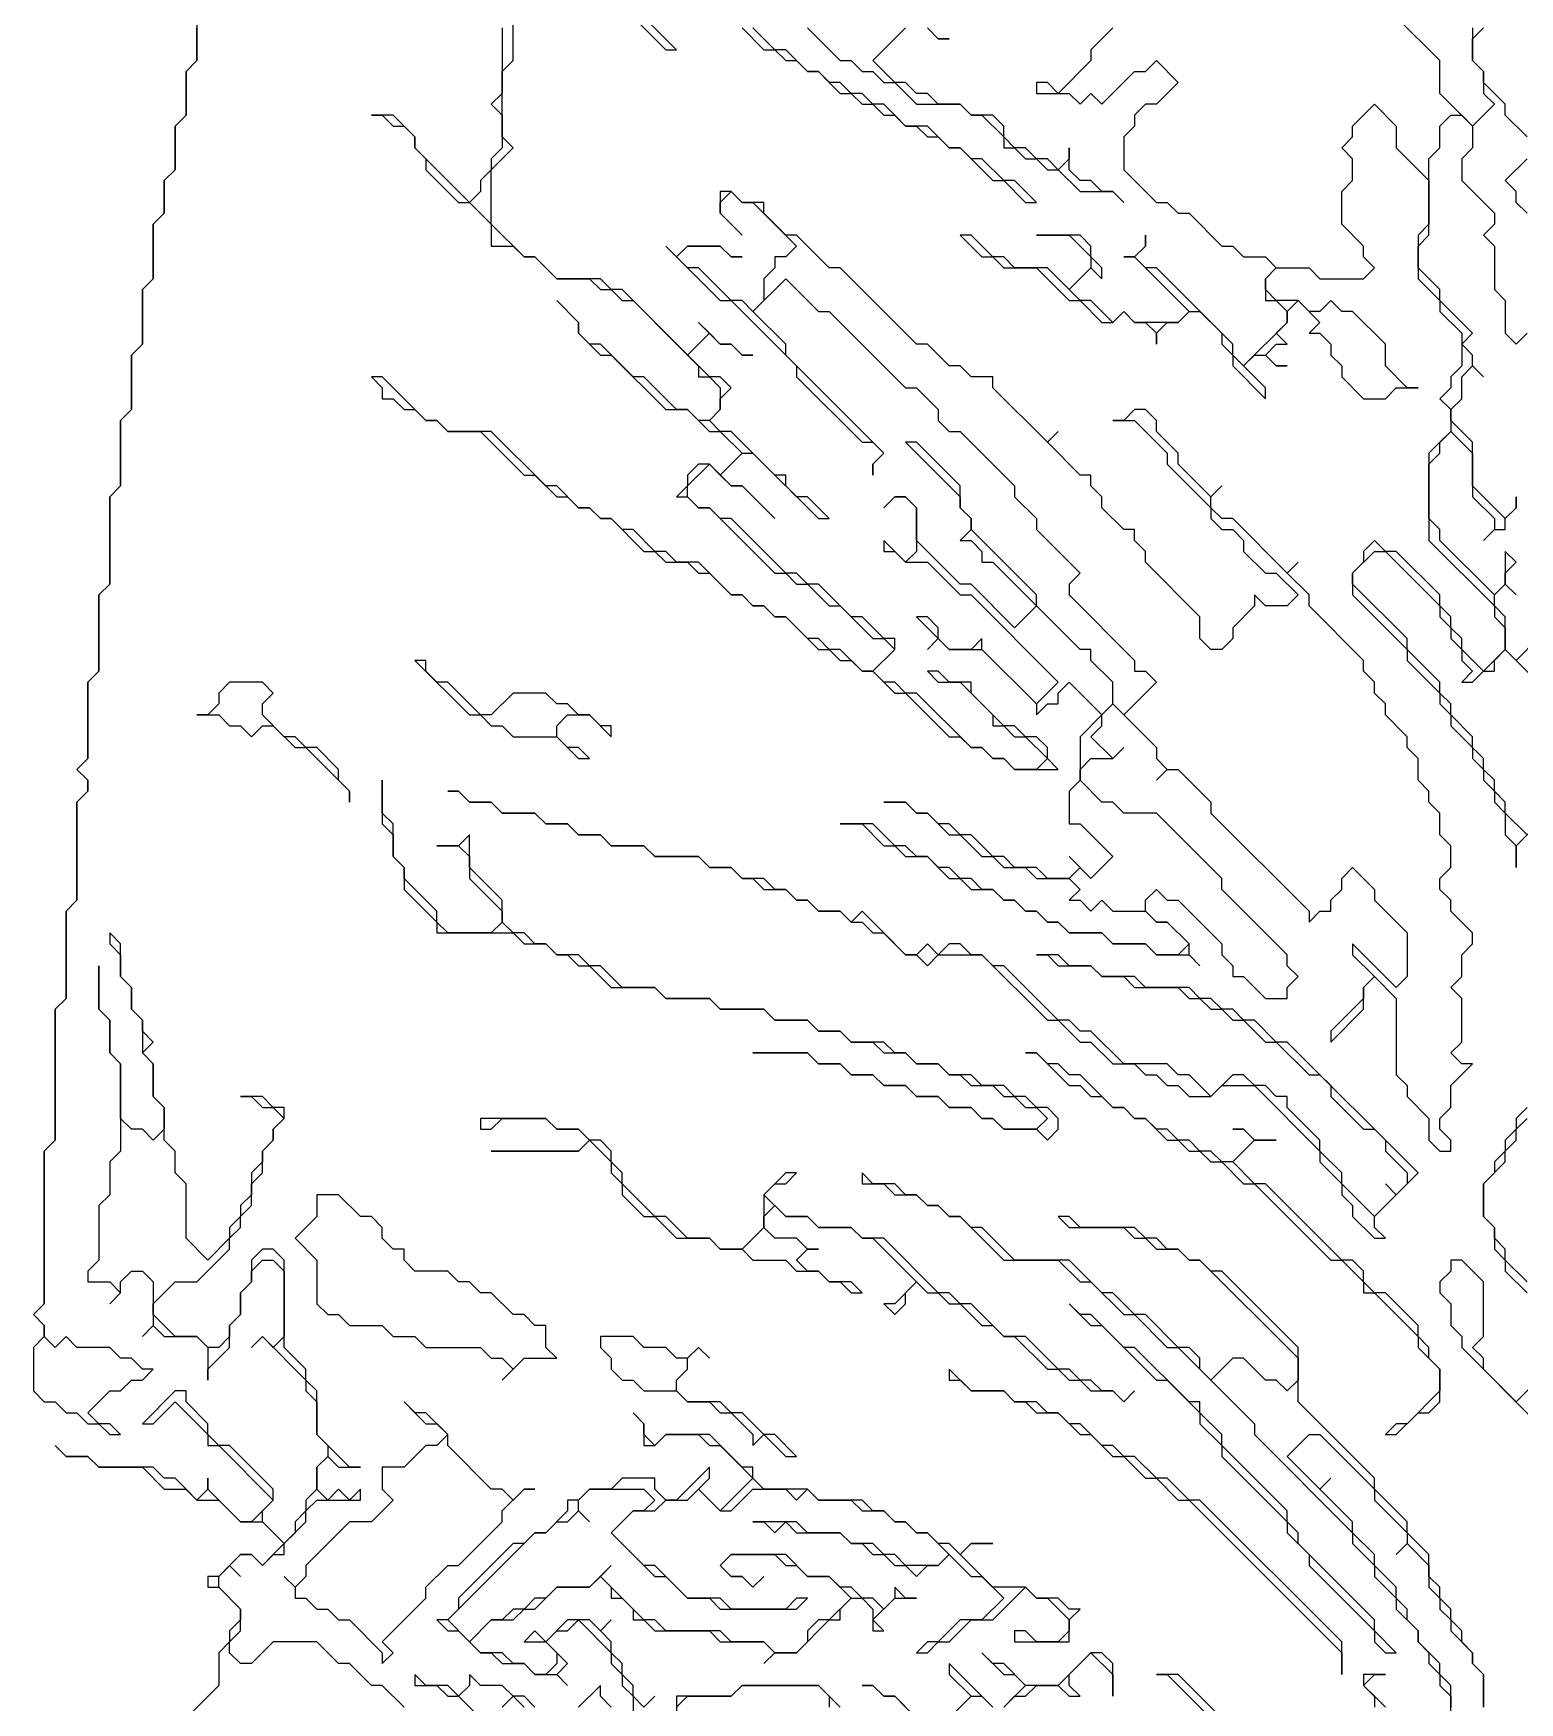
# Model space of a CAD drawing. Header units: metres. Extents: x 0 to 100, y 0 to 141.
# Drawn here: x 65.55 to 68.958, y 69.661 to 73.488 of the extents above; entities that cross this region are included whole.
import ezdxf

# ---------------------------------------------------------------- set-up
doc = ezdxf.new("R2010")
doc.units = ezdxf.units.M

msp = doc.modelspace()

# ---------------------------------------------------------------- linework, layer by layer
for points in [[(66.625, 73.5), (66.625, 73.35), (66.6, 73.325), (66.625, 73.3), (66.625, 73.225), (66.6, 73.2), (66.6, 73.175), (66.575, 73.15), (66.575, 73.125), (66.55, 73.1), (66.425, 73.225), (66.425, 73.25), (66.375, 73.3), (66.325, 73.3), (66.35, 73.3), (66.375, 73.275), (66.4, 73.275), (66.425, 73.25), (66.425, 73.225), (66.45, 73.2), (66.45, 73.175), (66.525, 73.1), (66.55, 73.1), (66.6, 73.05), (66.6, 73), (66.65, 73), (66.675, 72.975), (66.7, 72.975), (66.75, 72.925), (66.825, 72.925), (66.85, 72.9), (66.875, 72.9), (66.9, 72.875), (66.925, 72.875), (67.075, 72.725), (67.075, 72.7), (67.1, 72.7), (67.125, 72.675), (67.125, 72.625), (67.1, 72.6), (67.075, 72.6), (67.05, 72.625), (67.025, 72.625), (66.95, 72.7), (66.925, 72.7), (66.85, 72.775), (66.825, 72.775), (66.8, 72.8), (66.8, 72.825), (66.75, 72.875), (66.8, 72.825), (66.8, 72.8), (66.85, 72.75), (66.875, 72.75), (67, 72.625), (67.05, 72.625), (67.1, 72.575), (67.125, 72.575), (67.175, 72.525), (67.125, 72.475), (67.1, 72.5), (67.075, 72.5), (67.05, 72.475), (67.05, 72.45), (67.025, 72.425), (67.05, 72.425), (67.075, 72.4), (67.1, 72.4), (67.25, 72.25), (67.275, 72.25), (67.3, 72.225), (67.325, 72.225), (67.375, 72.175), (67.4, 72.175), (67.475, 72.1), (67.5, 72.1), (67.525, 72.075), (67.475, 72.025), (67.45, 72.025), (67.4, 72.075), (67.375, 72.075), (67.35, 72.1), (67.325, 72.1), (67.275, 72.15), (67.25, 72.15), (67.225, 72.175), (67.2, 72.175), (67.175, 72.2), (67.15, 72.2), (67.075, 72.275), (67.025, 72.275), (67, 72.3), (66.975, 72.3), (66.925, 72.35), (66.9, 72.35), (66.875, 72.375), (66.85, 72.375), (66.825, 72.4), (66.8, 72.4), (66.75, 72.45), (66.725, 72.45), (66.6, 72.575), (66.5, 72.575), (66.475, 72.6), (66.45, 72.6), (66.35, 72.7), (66.325, 72.7), (66.35, 72.675), (66.35, 72.65), (66.375, 72.65), (66.4, 72.625), (66.425, 72.625), (66.45, 72.6), (66.475, 72.6), (66.5, 72.575), (66.575, 72.575), (66.675, 72.475), (66.7, 72.475), (66.75, 72.425), (66.775, 72.425), (66.8, 72.4), (66.825, 72.4), (66.85, 72.375), (66.875, 72.375), (66.95, 72.3), (66.975, 72.3), (67, 72.275), (67.05, 72.275), (67.075, 72.25), (67.1, 72.25), (67.15, 72.2), (67.175, 72.2), (67.2, 72.175), (67.225, 72.175), (67.25, 72.15), (67.275, 72.15), (67.35, 72.075), (67.375, 72.075), (67.4, 72.05), (67.425, 72.05), (67.45, 72.025), (67.475, 72.025), (67.525, 71.975), (67.55, 71.975), (67.65, 71.875), (67.675, 71.875), (67.7, 71.85), (67.725, 71.85), (67.75, 71.825), (67.775, 71.825), (67.8, 71.8), (67.9, 71.8), (67.875, 71.825), (67.875, 71.85), (67.85, 71.875), (67.825, 71.875), (67.8, 71.9), (67.775, 71.9), (67.7, 71.975), (67.7, 72), (67.65, 72), (67.625, 72.025), (67.6, 72.025), (67.625, 72), (67.675, 72), (67.75, 71.925), (67.75, 71.9), (67.775, 71.9), (67.8, 71.875), (67.825, 71.875), (67.875, 71.825), (67.85, 71.8), (67.8, 71.8), (67.775, 71.825), (67.75, 71.825), (67.725, 71.85), (67.7, 71.85), (67.575, 71.975), (67.55, 71.975), (67.525, 72), (67.5, 72), (67.475, 72.025), (67.525, 72.075), (67.525, 72.1), (67.5, 72.1), (67.45, 72.15), (67.425, 72.15), (67.35, 72.225), (67.325, 72.225), (67.3, 72.25), (67.275, 72.25), (67.15, 72.375), (67.125, 72.375), (67.1, 72.4), (67.075, 72.4), (67.05, 72.425), (67.05, 72.45), (67.1, 72.5), (67.15, 72.45), (67.175, 72.45), (67.25, 72.375), (67.175, 72.45), (67.15, 72.45), (67.125, 72.475), (67.175, 72.525), (67.2, 72.525), (67.35, 72.375), (67.375, 72.375), (67.325, 72.425), (67.3, 72.425), (67.275, 72.45), (67.275, 72.475), (67.25, 72.475), (67.15, 72.575), (67.125, 72.575), (67.1, 72.6), (67.125, 72.625), (67.125, 72.65), (67.15, 72.675), (67.125, 72.7), (67.1, 72.7), (67.05, 72.75), (67.1, 72.8), (67.125, 72.775), (67.15, 72.775), (67.175, 72.75), (67.2, 72.75), (67.175, 72.75), (67.15, 72.775), (67.125, 72.775), (67.075, 72.825), (67.1, 72.8), (67.05, 72.75), (66.9, 72.9), (66.875, 72.9), (66.85, 72.925), (66.75, 72.925), (66.7, 72.975), (66.675, 72.975), (66.6, 73.05), (66.6, 73.175), (66.65, 73.225), (66.625, 73.25), (66.625, 73.4), (66.65, 73.425), (66.65, 73.6)], [(66.85, 73.6), (67, 73.45), (67.025, 73.45), (66.875, 73.6)], [(65.925, 73.525), (65.925, 73.425), (65.9, 73.4), (65.9, 73.3), (65.875, 73.275), (65.875, 73.175), (65.85, 73.15), (65.85, 73.075), (65.825, 73.05), (65.825, 72.925), (65.8, 72.9), (65.8, 72.775), (65.775, 72.75), (65.775, 72.625), (65.75, 72.6), (65.75, 72.45), (65.725, 72.425), (65.725, 72.225), (65.7, 72.2), (65.7, 72.025), (65.675, 72), (65.675, 71.825), (65.65, 71.8), (65.675, 71.775), (65.675, 71.75), (65.65, 71.725), (65.65, 71.5), (65.625, 71.475), (65.625, 71.275), (65.6, 71.25), (65.6, 70.95), (65.575, 70.925), (65.575, 70.575), (65.55, 70.55), (65.575, 70.525), (65.575, 70.5), (65.55, 70.475), (65.55, 70.375), (65.575, 70.35), (65.6, 70.35), (65.625, 70.325), (65.65, 70.325), (65.675, 70.3), (65.7, 70.3), (65.725, 70.275), (65.75, 70.275), (65.725, 70.3), (65.7, 70.3), (65.675, 70.325), (65.725, 70.375), (65.75, 70.375), (65.775, 70.4), (65.8, 70.4), (65.825, 70.425), (65.8, 70.425), (65.775, 70.45), (65.75, 70.45), (65.725, 70.475), (65.65, 70.475), (65.625, 70.5), (65.6, 70.475), (65.575, 70.5), (65.575, 70.525), (65.55, 70.55), (65.575, 70.575), (65.575, 70.925), (65.6, 70.95), (65.6, 71.25), (65.625, 71.275), (65.625, 71.475), (65.65, 71.5), (65.65, 71.725), (65.675, 71.75), (65.675, 71.775), (65.65, 71.8), (65.675, 71.825), (65.675, 72), (65.7, 72.025), (65.7, 72.2), (65.725, 72.225), (65.725, 72.425), (65.75, 72.45), (65.75, 72.6), (65.775, 72.625), (65.775, 72.75), (65.8, 72.775), (65.8, 72.9), (65.825, 72.925), (65.825, 73.05), (65.85, 73.075), (65.85, 73.15), (65.875, 73.175), (65.875, 73.275), (65.9, 73.3), (65.9, 73.4), (65.925, 73.425), (65.925, 73.5)], [(68.85, 73.5), (68.85, 73.425), (68.875, 73.4), (68.875, 73.35), (68.9, 73.325), (68.85, 73.275), (68.775, 73.35), (68.775, 73.425), (68.675, 73.525)], [(67.175, 73.5), (67.225, 73.45), (67.25, 73.45), (67.275, 73.425), (67.3, 73.425), (67.325, 73.4), (67.35, 73.4), (67.4, 73.35), (67.425, 73.35), (67.45, 73.325), (67.475, 73.325), (67.5, 73.3), (67.525, 73.3), (67.55, 73.275), (67.575, 73.275), (67.6, 73.25), (67.625, 73.25), (67.65, 73.225), (67.675, 73.225), (67.75, 73.15), (67.775, 73.15), (67.825, 73.1), (67.85, 73.1), (67.8, 73.15), (67.775, 73.15), (67.725, 73.2), (67.7, 73.2), (67.675, 73.225), (67.65, 73.225), (67.6, 73.275), (67.55, 73.275), (67.5, 73.325), (67.475, 73.325), (67.45, 73.35), (67.425, 73.35), (67.4, 73.375), (67.375, 73.375), (67.35, 73.4), (67.325, 73.4), (67.275, 73.45), (67.25, 73.45), (67.2, 73.5)], [(67.325, 73.5), (67.4, 73.425), (67.425, 73.425), (67.45, 73.4), (67.475, 73.4), (67.5, 73.375), (67.525, 73.375), (67.575, 73.325), (67.675, 73.325), (67.7, 73.3), (67.725, 73.3), (67.775, 73.25), (67.775, 73.225), (67.8, 73.225), (67.825, 73.2), (67.85, 73.2), (67.875, 73.175), (67.9, 73.175), (67.95, 73.125), (68.025, 73.125), (68.05, 73.1), (68.025, 73.125), (68, 73.125), (67.975, 73.15), (67.95, 73.15), (67.925, 73.175), (67.925, 73.225), (67.925, 73.2), (67.9, 73.175), (67.875, 73.2), (67.85, 73.2), (67.825, 73.225), (67.8, 73.225), (67.775, 73.25), (67.775, 73.275), (67.75, 73.3), (67.7, 73.3), (67.675, 73.325), (67.625, 73.325), (67.6, 73.35), (67.575, 73.35), (67.55, 73.375), (67.525, 73.375), (67.475, 73.425), (67.55, 73.5)], [(67.6, 73.5), (67.625, 73.475), (67.65, 73.475), (67.625, 73.475), (67.6, 73.5)], [(68.025, 73.5), (67.975, 73.45), (67.975, 73.425), (67.9, 73.35), (67.875, 73.375), (67.85, 73.375), (67.85, 73.35), (67.925, 73.35), (67.95, 73.325), (67.975, 73.35), (68, 73.325), (68.075, 73.4), (68.1, 73.4), (68.125, 73.425), (68.175, 73.375), (68.125, 73.325), (68.1, 73.325), (68.075, 73.3), (68.075, 73.275), (68.05, 73.25), (68.05, 73.175), (68.125, 73.1), (68.15, 73.1), (68.175, 73.075), (68.2, 73.075), (68.275, 73), (68.3, 73), (68.325, 72.975), (68.375, 72.975), (68.4, 72.95), (68.375, 72.925), (68.375, 72.875), (68.4, 72.875), (68.425, 72.85), (68.425, 72.825), (68.325, 72.725), (68.3, 72.75), (68.3, 72.775), (68.125, 72.95), (68.1, 72.95), (68.075, 72.975), (68.1, 73), (68.1, 73.025), (68.1, 73), (68.075, 72.975), (68.05, 72.975), (68.075, 72.975), (68.2, 72.85), (68.175, 72.825), (68.075, 72.825), (68.05, 72.85), (68.025, 72.825), (67.975, 72.875), (67.95, 72.875), (67.925, 72.9), (67.975, 72.95), (68, 72.925), (68, 72.95), (67.975, 72.975), (67.975, 73), (67.95, 73.025), (67.85, 73.025), (67.925, 73.025), (67.975, 72.975), (67.975, 72.95), (67.925, 72.9), (67.875, 72.95), (67.8, 72.95), (67.775, 72.975), (67.75, 72.975), (67.7, 73.025), (67.675, 73.025), (67.725, 72.975), (67.75, 72.975), (67.775, 72.95), (67.85, 72.95), (67.925, 72.875), (67.95, 72.875), (68, 72.825), (68.025, 72.825), (68.05, 72.85), (68.075, 72.825), (68.1, 72.825), (68.125, 72.8), (68.125, 72.775), (68.125, 72.8), (68.15, 72.825), (68.175, 72.825), (68.2, 72.85), (68.225, 72.85), (68.275, 72.8), (68.275, 72.775), (68.3, 72.75), (68.3, 72.725), (68.375, 72.65), (68.375, 72.675), (68.325, 72.725), (68.35, 72.75), (68.375, 72.75), (68.4, 72.725), (68.425, 72.725), (68.4, 72.725), (68.375, 72.75), (68.4, 72.775), (68.425, 72.775), (68.4, 72.8), (68.425, 72.825), (68.425, 72.85), (68.45, 72.875), (68.5, 72.825), (68.475, 72.8), (68.5, 72.8), (68.525, 72.775), (68.525, 72.75), (68.55, 72.725), (68.55, 72.7), (68.6, 72.65), (68.65, 72.65), (68.675, 72.675), (68.725, 72.675), (68.7, 72.675), (68.65, 72.725), (68.65, 72.775), (68.575, 72.85), (68.55, 72.85), (68.525, 72.875), (68.5, 72.85), (68.475, 72.85), (68.45, 72.875), (68.4, 72.875), (68.375, 72.9), (68.375, 72.925), (68.4, 72.95), (68.475, 72.95), (68.5, 72.925), (68.6, 72.925), (68.625, 72.95), (68.6, 72.975), (68.6, 73), (68.55, 73.05), (68.55, 73.125), (68.575, 73.15), (68.575, 73.2), (68.55, 73.225), (68.575, 73.25), (68.575, 73.275), (68.625, 73.325), (68.675, 73.275), (68.675, 73.225), (68.75, 73.15), (68.75, 73.05), (68.725, 73.025), (68.725, 72.925), (68.775, 72.875), (68.775, 72.85), (68.825, 72.8), (68.825, 72.725), (68.8, 72.7), (68.8, 72.675), (68.775, 72.65), (68.8, 72.625), (68.8, 72.575), (68.75, 72.525), (68.75, 72.325), (68.9, 72.175), (68.9, 72.15), (68.925, 72.125), (68.925, 72.075), (68.875, 72.025), (68.825, 72.075), (68.825, 72.1), (68.8, 72.125), (68.8, 72.15), (68.775, 72.175), (68.775, 72.2), (68.675, 72.3), (68.65, 72.3), (68.625, 72.325), (68.6, 72.3), (68.6, 72.275), (68.575, 72.25), (68.575, 72.2), (68.7, 72.075), (68.7, 72.05), (68.775, 71.975), (68.775, 71.95), (68.8, 71.925), (68.8, 71.9), (68.85, 71.85), (68.85, 71.825), (68.875, 71.8), (68.875, 71.775), (68.9, 71.75), (68.9, 71.725), (68.925, 71.7), (68.925, 71.65), (68.95, 71.625), (68.95, 71.575), (68.95, 71.625), (69.025, 71.7)], [(68.975, 73.25), (68.925, 73.3), (68.925, 73.325), (68.875, 73.375), (68.875, 73.4), (68.85, 73.425), (68.85, 73.475), (68.875, 73.5)], [(69, 72.1), (68.95, 72.05), (68.925, 72.075), (68.925, 72.15), (68.9, 72.175), (68.9, 72.2), (68.925, 72.225), (68.95, 72.2), (68.925, 72.225), (68.925, 72.25), (68.95, 72.275), (68.925, 72.3), (68.925, 72.225), (68.9, 72.2), (68.775, 72.325), (68.775, 72.35), (68.75, 72.375), (68.75, 72.5), (68.775, 72.525), (68.775, 72.55), (68.8, 72.575), (68.85, 72.525), (68.85, 72.425), (68.9, 72.375), (68.9, 72.35), (68.875, 72.325), (68.9, 72.35), (68.925, 72.35), (68.925, 72.375), (68.95, 72.4), (68.95, 72.425), (68.95, 72.4), (68.925, 72.375), (68.85, 72.45), (68.85, 72.55), (68.8, 72.6), (68.8, 72.625), (68.825, 72.65), (68.825, 72.7), (68.85, 72.725), (68.875, 72.7), (68.85, 72.725), (68.85, 72.75), (68.825, 72.775), (68.85, 72.8), (68.775, 72.875), (68.775, 72.9), (68.725, 72.95), (68.725, 73), (68.75, 73.025), (68.75, 73.2), (68.775, 73.225), (68.775, 73.275), (68.8, 73.3), (68.825, 73.3), (68.85, 73.275), (68.85, 73.225), (68.825, 73.2), (68.825, 73.15), (68.9, 73.075), (68.9, 73.05), (68.875, 73.025), (68.9, 73), (68.9, 72.9), (68.925, 72.875), (68.925, 72.8), (68.95, 72.775), (68.975, 72.8)], [(68.975, 73.075), (68.95, 73.1), (68.95, 73.125), (68.925, 73.15), (68.975, 73.2)], [(68.975, 71.65), (68.925, 71.7), (68.925, 71.725), (68.9, 71.75), (68.9, 71.775), (68.875, 71.8), (68.875, 71.825), (68.85, 71.85), (68.85, 71.875), (68.8, 71.925), (68.8, 71.95), (68.775, 71.975), (68.775, 72), (68.7, 72.075), (68.7, 72.1), (68.575, 72.225), (68.575, 72.25), (68.625, 72.3), (68.65, 72.3), (68.775, 72.175), (68.775, 72.15), (68.8, 72.125), (68.8, 72.1), (68.825, 72.075), (68.825, 72.05), (68.85, 72.025), (68.825, 72), (68.85, 72), (68.875, 72.025), (68.9, 72.025), (68.9, 72.05), (68.925, 72.075), (69, 72)], [(69, 72), (68.95, 72.05), (68.975, 72.075)], [(66.4, 69.65), (66.35, 69.7), (66.325, 69.7), (66.275, 69.75), (66.25, 69.75), (66.2, 69.8), (66.1, 69.8), (66.05, 69.75), (66.025, 69.75), (66, 69.775), (66, 69.8), (66.025, 69.825), (66.025, 69.875), (65.975, 69.925), (65.975, 69.95), (66, 69.975), (66.025, 69.95), (66, 69.975), (66.025, 70), (66.05, 70), (66.075, 69.975), (66.1, 70), (66.125, 70), (66.125, 70.025), (66.175, 70.075), (66.175, 70.1), (66.2, 70.125), (66.3, 70.125), (66.3, 70.15), (66.275, 70.125), (66.25, 70.15), (66.225, 70.125), (66.2, 70.15), (66.2, 70.2), (66.225, 70.225), (66.25, 70.2), (66.3, 70.2), (66.275, 70.2), (66.2, 70.275), (66.2, 70.375), (66.175, 70.4), (66.175, 70.425), (66.125, 70.475), (66.125, 70.675), (66.1, 70.7), (66.075, 70.7), (66.05, 70.675), (66.05, 70.625), (66.025, 70.6), (66.025, 70.55), (66, 70.525), (66, 70.5), (65.975, 70.475), (65.95, 70.475), (65.925, 70.5), (65.875, 70.5), (65.825, 70.55), (65.825, 70.575), (65.875, 70.625), (65.925, 70.625), (66, 70.7), (66, 70.725), (66.025, 70.75), (66.025, 70.775), (66.05, 70.8), (66.05, 70.85), (66.075, 70.875), (66.075, 70.925), (66.1, 70.95), (66.1, 70.975), (66.125, 71), (66.125, 71.025), (66.1, 71.025), (66.075, 71.05), (66.025, 71.05), (66.05, 71.05), (66.075, 71.025), (66.1, 71.025), (66.125, 71), (66.1, 70.975), (66.1, 70.95), (66.075, 70.925), (66.075, 70.9), (66.05, 70.875), (66.05, 70.825), (66.025, 70.8), (66.025, 70.775), (66, 70.75), (66, 70.725), (65.95, 70.675), (65.9, 70.725), (65.9, 70.85), (65.875, 70.875), (65.875, 70.925), (65.85, 70.95), (65.85, 71.025), (65.825, 71.05), (65.825, 71.125), (65.8, 71.15), (65.825, 71.175), (65.8, 71.2), (65.8, 71.225), (65.775, 71.25), (65.775, 71.3), (65.75, 71.325), (65.75, 71.4), (65.725, 71.425), (65.725, 71.4), (65.75, 71.375), (65.75, 71.325), (65.775, 71.3), (65.775, 71.25), (65.8, 71.225), (65.8, 71.15), (65.825, 71.125), (65.825, 71.05), (65.85, 71.025), (65.85, 70.975), (65.825, 70.95), (65.8, 70.975), (65.775, 70.975), (65.75, 71), (65.75, 71.125), (65.725, 71.15), (65.725, 71.225), (65.7, 71.25), (65.7, 71.35), (65.7, 71.25), (65.725, 71.225), (65.725, 71.15), (65.75, 71.125), (65.75, 70.925), (65.725, 70.9), (65.725, 70.825), (65.7, 70.8), (65.7, 70.675), (65.675, 70.65), (65.675, 70.625), (65.725, 70.625), (65.75, 70.6), (65.725, 70.575), (65.75, 70.6), (65.75, 70.625), (65.775, 70.65), (65.8, 70.65), (65.825, 70.625), (65.825, 70.525), (65.8, 70.5), (65.825, 70.525), (65.85, 70.5), (65.925, 70.5), (65.95, 70.475), (65.95, 70.4), (65.95, 70.425), (66, 70.475), (66, 70.525), (66.025, 70.55), (66.025, 70.6), (66.05, 70.625), (66.05, 70.65), (66.075, 70.675), (66.1, 70.675), (66.125, 70.65), (66.125, 70.5), (66.1, 70.475), (66.075, 70.5), (66.05, 70.475), (66.075, 70.5), (66.175, 70.4), (66.175, 70.375), (66.2, 70.35), (66.2, 70.275), (66.225, 70.25), (66.225, 70.225), (66.2, 70.2), (66.2, 70.15), (66.175, 70.125), (66.175, 70.1), (66.15, 70.075), (66.15, 70.05), (66.125, 70.025), (66.075, 70.075), (66.075, 70.1), (66.1, 70.125), (66.1, 70.15), (66, 70.25), (65.975, 70.25), (65.95, 70.275), (65.95, 70.3), (65.9, 70.35), (65.9, 70.375), (65.875, 70.375), (65.8, 70.3), (65.825, 70.3), (65.875, 70.35), (65.95, 70.275), (65.95, 70.25), (65.975, 70.25), (66.1, 70.125), (66.05, 70.075), (66.025, 70.075), (65.95, 70.15), (65.95, 70.175), (65.95, 70.15), (65.925, 70.125), (65.875, 70.175), (65.85, 70.175), (65.825, 70.2), (65.7, 70.2), (65.675, 70.225), (65.625, 70.225), (65.6, 70.25), (65.625, 70.225), (65.675, 70.225), (65.7, 70.2), (65.8, 70.2), (65.85, 70.15), (65.9, 70.15), (65.925, 70.125), (65.975, 70.125), (66.025, 70.075), (66.075, 70.075), (66.125, 70.025), (66.075, 69.975), (66.05, 70), (66.025, 70), (65.975, 69.95), (65.95, 69.95), (65.95, 69.925), (65.975, 69.925), (66.025, 69.875), (66.025, 69.85), (66, 69.825), (66, 69.8), (65.975, 69.775), (65.975, 69.7), (65.9, 69.625)], [(68.975, 71.025), (68.95, 71), (68.95, 70.975), (68.925, 70.95), (68.925, 70.925), (68.9, 70.9), (68.9, 70.875), (68.875, 70.85), (68.875, 70.775), (68.9, 70.75), (68.9, 70.7), (68.925, 70.675), (68.925, 70.65), (68.975, 70.6)], [(68.975, 70.625), (68.925, 70.675), (68.925, 70.7), (68.9, 70.725), (68.9, 70.75), (68.875, 70.775), (68.875, 70.85), (68.925, 70.9), (68.925, 70.925), (68.95, 70.95), (68.95, 70.975), (68.975, 71)], [(68.875, 69.65), (68.875, 69.725), (68.85, 69.75), (68.85, 69.775), (68.825, 69.8), (68.825, 69.825), (68.8, 69.85), (68.8, 69.875), (68.775, 69.9), (68.775, 69.925), (68.75, 69.95), (68.75, 70), (68.7, 70.05), (68.7, 70.075), (68.625, 70.15), (68.625, 70.175), (68.45, 70.35), (68.45, 70.475), (68.275, 70.65), (68.25, 70.65), (68.225, 70.675), (68.2, 70.675), (68.175, 70.7), (68.15, 70.7), (68.125, 70.725), (68.1, 70.725), (68.075, 70.75), (67.95, 70.75), (67.925, 70.775), (67.9, 70.775), (67.925, 70.75), (68.05, 70.75), (68.075, 70.725), (68.1, 70.725), (68.125, 70.7), (68.175, 70.7), (68.2, 70.675), (68.225, 70.675), (68.45, 70.45), (68.45, 70.4), (68.425, 70.375), (68.4, 70.4), (68.375, 70.4), (68.325, 70.45), (68.3, 70.45), (68.25, 70.4), (68.225, 70.425), (68.225, 70.45), (68.2, 70.475), (68.175, 70.475), (68.1, 70.55), (68.075, 70.55), (68.025, 70.6), (68, 70.6), (67.925, 70.675), (67.8, 70.675), (67.725, 70.75), (67.7, 70.75), (67.675, 70.775), (67.65, 70.775), (67.625, 70.8), (67.6, 70.8), (67.575, 70.825), (67.55, 70.825), (67.525, 70.85), (67.475, 70.85), (67.45, 70.875), (67.45, 70.85), (67.5, 70.85), (67.525, 70.825), (67.575, 70.825), (67.6, 70.8), (67.625, 70.8), (67.65, 70.775), (67.675, 70.775), (67.775, 70.675), (67.9, 70.675), (67.95, 70.625), (67.975, 70.625), (68.05, 70.55), (68.075, 70.55), (68.15, 70.475), (68.175, 70.475), (68.35, 70.3), (68.35, 70.275), (68.575, 70.05), (68.575, 70.025), (68.625, 69.975), (68.625, 69.95), (68.675, 69.9), (68.675, 69.875), (68.725, 69.825), (68.725, 69.8), (68.75, 69.775), (68.75, 69.75), (68.775, 69.725), (68.775, 69.7), (68.8, 69.675), (68.8, 69.65)], [(69, 70.4), (68.95, 70.35), (68.875, 70.425), (68.875, 70.45), (68.85, 70.475), (68.875, 70.5), (68.875, 70.625), (68.825, 70.675), (68.8, 70.675), (68.8, 70.65), (68.775, 70.625), (68.775, 70.6), (68.8, 70.575), (68.8, 70.525), (68.825, 70.5), (68.825, 70.475), (69, 70.3)], [(66.95, 69.65), (66.975, 69.675), (66.95, 69.65), (66.925, 69.675), (66.925, 69.7), (66.9, 69.725), (66.9, 69.75), (66.875, 69.775), (66.875, 69.8), (66.85, 69.825), (66.875, 69.85), (66.85, 69.825), (66.825, 69.85), (66.775, 69.85), (66.725, 69.8), (66.7, 69.825), (66.675, 69.8), (66.725, 69.8), (66.75, 69.775), (66.75, 69.75), (66.725, 69.725), (66.7, 69.725), (66.675, 69.75), (66.65, 69.75), (66.625, 69.775), (66.575, 69.775), (66.55, 69.8), (66.6, 69.85), (66.65, 69.85), (66.675, 69.875), (66.7, 69.875), (66.75, 69.925), (66.825, 69.925), (66.85, 69.95), (66.875, 69.925), (66.875, 69.9), (66.9, 69.9), (66.925, 69.875), (66.925, 69.85), (66.95, 69.85), (66.975, 69.825), (67.1, 69.825), (67.125, 69.8), (67.225, 69.8), (67.25, 69.775), (67.225, 69.75), (67.25, 69.775), (67.3, 69.775), (67.375, 69.85), (67.4, 69.85), (67.4, 69.875), (67.425, 69.9), (67.45, 69.9), (67.475, 69.875), (67.475, 69.825), (67.5, 69.825), (67.475, 69.85), (67.525, 69.9), (67.575, 69.9), (67.55, 69.9), (67.525, 69.925), (67.525, 69.9), (67.5, 69.875), (67.475, 69.9), (67.45, 69.9), (67.425, 69.925), (67.4, 69.925), (67.375, 69.95), (67.325, 69.95), (67.275, 70), (67.15, 70), (67.125, 69.975), (67.15, 69.95), (67.175, 69.95), (67.2, 69.925), (67.225, 69.95), (67.2, 69.925), (67.175, 69.95), (67.15, 69.95), (67.125, 69.975), (67.15, 70), (67.25, 70), (67.275, 69.975), (67.3, 69.975), (67.325, 69.95), (67.375, 69.95), (67.425, 69.9), (67.375, 69.85), (67.35, 69.85), (67.325, 69.825), (67.325, 69.8), (67.3, 69.775), (67.25, 69.775), (67.225, 69.8), (67.15, 69.8), (67.125, 69.825), (67, 69.825), (66.975, 69.85), (66.95, 69.85), (66.85, 69.95), (66.875, 69.975), (66.825, 69.925), (66.75, 69.925), (66.725, 69.9), (66.7, 69.9), (66.675, 69.875), (66.65, 69.875), (66.625, 69.85), (66.6, 69.85), (66.55, 69.8), (66.5, 69.85), (66.7, 70.05), (66.725, 70.05), (66.75, 70.075), (66.775, 70.075), (66.8, 70.1), (66.825, 70.075), (66.8, 70.1), (66.8, 70.125), (66.825, 70.15), (66.95, 70.15), (66.975, 70.125), (66.95, 70.1), (66.925, 70.1), (66.875, 70.05), (66.975, 69.95), (67, 69.95), (67.05, 69.9), (67.1, 69.9), (67.125, 69.875), (67.3, 69.875), (67.325, 69.9), (67.3, 69.9), (67.275, 69.875), (67.15, 69.875), (67.125, 69.9), (67.05, 69.9), (66.975, 69.975), (66.95, 69.975), (66.875, 70.05), (66.925, 70.1), (66.975, 70.1), (67, 70.125), (67.05, 70.125), (67.075, 70.15), (67.125, 70.1), (67.15, 70.1), (67.2, 70.15), (67.275, 70.15), (67.3, 70.125), (67.325, 70.15), (67.35, 70.125), (67.425, 70.125), (67.45, 70.1), (67.5, 70.1), (67.525, 70.075), (67.55, 70.075), (67.575, 70.05), (67.6, 70.05), (67.65, 70), (67.625, 69.975), (67.55, 69.975), (67.525, 70), (67.5, 70), (67.475, 70.025), (67.425, 70.025), (67.4, 70.05), (67.325, 70.05), (67.3, 70.075), (67.2, 70.075), (67.225, 70.075), (67.25, 70.05), (67.275, 70.075), (67.3, 70.05), (67.4, 70.05), (67.425, 70.025), (67.45, 70.025), (67.475, 70), (67.5, 70), (67.525, 69.975), (67.55, 69.975), (67.575, 69.95), (67.6, 69.975), (67.625, 69.975), (67.65, 70), (67.7, 69.95), (67.725, 69.95), (67.775, 69.9), (67.725, 69.85), (67.675, 69.85), (67.625, 69.8), (67.6, 69.8), (67.575, 69.775), (67.6, 69.775), (67.625, 69.8), (67.65, 69.8), (67.7, 69.85), (67.75, 69.85), (67.825, 69.925), (67.85, 69.9), (67.875, 69.9), (67.925, 69.85), (67.925, 69.825), (67.9, 69.8), (67.85, 69.8), (67.825, 69.825), (67.8, 69.825), (67.8, 69.8), (67.925, 69.8), (67.925, 69.85), (67.95, 69.875), (67.925, 69.875), (67.9, 69.9), (67.85, 69.9), (67.825, 69.925), (67.75, 69.925), (67.675, 70), (67.7, 70.025), (67.75, 70.025), (67.7, 70.025), (67.675, 70), (67.65, 70.025), (67.625, 70.025), (67.6, 70.05), (67.575, 70.05), (67.55, 70.075), (67.525, 70.075), (67.5, 70.1), (67.475, 70.1), (67.45, 70.125), (67.35, 70.125), (67.325, 70.15), (67.225, 70.15), (67.2, 70.175), (67.2, 70.2), (67.175, 70.2), (67.1, 70.275), (67, 70.275), (66.975, 70.25), (66.95, 70.275), (66.95, 70.3), (66.925, 70.325), (66.95, 70.3), (66.95, 70.25), (66.975, 70.25), (67, 70.275), (67.075, 70.275), (67.1, 70.25), (67.125, 70.25), (67.2, 70.175), (67.125, 70.1), (67.075, 70.15), (67.1, 70.175), (67.1, 70.2), (67.025, 70.125), (67, 70.125), (66.975, 70.15), (66.975, 70.175), (66.9, 70.175), (66.875, 70.15), (66.825, 70.15), (66.8, 70.125), (66.775, 70.125), (66.775, 70.1), (66.725, 70.05), (66.7, 70.05), (66.675, 70.025), (66.65, 70.025), (66.525, 69.9), (66.525, 69.875), (66.5, 69.85), (66.475, 69.85), (66.5, 69.825), (66.525, 69.825), (66.575, 69.775), (66.6, 69.775), (66.625, 69.75), (66.675, 69.75), (66.7, 69.725), (66.75, 69.725), (66.775, 69.7), (66.75, 69.725), (66.775, 69.75), (66.725, 69.8), (66.75, 69.825), (66.775, 69.825), (66.8, 69.85), (66.875, 69.775), (66.875, 69.75), (66.9, 69.725), (66.9, 69.7), (66.925, 69.675), (66.925, 69.575)], [(68.8, 69.625), (68.8, 69.7), (68.775, 69.725), (68.775, 69.75), (68.725, 69.8), (68.725, 69.825), (68.7, 69.85), (68.7, 69.875), (68.675, 69.9), (68.675, 69.925), (68.625, 69.975), (68.625, 70), (68.575, 70.05), (68.575, 70.075), (68.5, 70.15), (68.525, 70.175), (68.5, 70.15), (68.425, 70.225), (68.475, 70.275), (68.5, 70.275), (68.625, 70.15), (68.625, 70.125), (68.7, 70.05), (68.7, 70.025), (68.675, 70), (68.7, 70.025), (68.75, 69.975), (68.75, 69.925), (68.775, 69.9), (68.775, 69.875), (68.8, 69.85), (68.8, 69.825), (68.85, 69.775), (68.85, 69.75), (68.875, 69.725), (68.875, 69.65)], [(67.775, 69.65), (67.8, 69.675), (67.825, 69.675), (67.85, 69.7), (67.9, 69.7), (67.925, 69.675), (67.95, 69.675), (67.925, 69.7), (67.925, 69.725), (67.975, 69.775), (68.025, 69.725), (68.025, 69.675), (68.025, 69.75), (68, 69.775), (67.975, 69.775), (67.9, 69.7), (67.825, 69.7), (67.775, 69.75), (67.75, 69.75), (67.725, 69.775), (67.775, 69.725), (67.8, 69.725), (67.825, 69.7), (67.775, 69.65)], [(67.75, 69.65), (67.65, 69.75), (67.65, 69.725), (67.7, 69.675), (67.65, 69.625)], [(66.7, 69.65), (66.675, 69.675), (66.65, 69.675), (66.625, 69.7), (66.575, 69.7), (66.55, 69.725), (66.55, 69.7), (66.525, 69.675), (66.5, 69.7), (66.45, 69.7), (66.425, 69.725), (66.425, 69.7), (66.475, 69.7), (66.5, 69.675), (66.525, 69.675), (66.575, 69.625)], [(66.875, 69.65), (66.85, 69.675), (66.85, 69.7), (66.8, 69.65)], [(67.025, 69.65), (67.05, 69.675), (67.15, 69.675), (67.175, 69.7), (67.35, 69.7), (67.375, 69.675), (67.375, 69.65)], [(67.4, 69.65), (67.35, 69.7), (67.175, 69.7), (67.15, 69.675), (67.025, 69.675), (67.025, 69.6)], [(67.575, 69.625), (67.525, 69.675), (67.5, 69.675), (67.475, 69.7), (67.45, 69.7), (67.475, 69.7), (67.5, 69.675), (67.525, 69.675), (67.55, 69.65)], [(68.325, 69.575), (68.175, 69.725), (68.125, 69.725), (68.15, 69.725), (68.325, 69.55)], [(68.65, 69.65), (68.6, 69.7), (68.625, 69.725), (68.65, 69.725), (68.6, 69.725), (68.6, 69.7), (68.625, 69.675), (68.625, 69.65)], [(66.625, 69.65), (66.65, 69.675), (66.675, 69.65)], [(67.65, 69.625), (67.7, 69.675), (67.725, 69.675), (67.75, 69.65)]]:
    msp.add_lwpolyline(points)
for points in [[(67.125, 73.125), (67.125, 73.075), (67.175, 73.025), (67.125, 73.075), (67.125, 73.1), (67.15, 73.125), (67.175, 73.1), (67.2, 73.1), (67.3, 73), (67.275, 72.975), (67.25, 72.975), (67.25, 72.95), (67.225, 72.925), (67.225, 72.875), (67.2, 72.85), (67.175, 72.875), (67.15, 72.875), (67.075, 72.95), (67.05, 72.95), (67.025, 72.975), (67.05, 73), (67.125, 73), (67.15, 72.975), (67.175, 72.975), (67.15, 72.975), (67.125, 73), (67.05, 73), (67.025, 72.975), (67, 73), (67.125, 72.875), (67.15, 72.875), (67.3, 72.725), (67.3, 72.7), (67.45, 72.55), (67.475, 72.55), (67.5, 72.525), (67.475, 72.5), (67.475, 72.475), (67.475, 72.5), (67.5, 72.525), (67.275, 72.75), (67.275, 72.775), (67.2, 72.85), (67.275, 72.925), (67.35, 72.85), (67.375, 72.85), (67.55, 72.675), (67.575, 72.675), (67.625, 72.625), (67.625, 72.6), (67.65, 72.575), (67.675, 72.575), (67.8, 72.45), (67.8, 72.425), (67.85, 72.375), (67.85, 72.35), (67.95, 72.25), (67.925, 72.225), (67.925, 72.2), (68.075, 72.05), (68.075, 72.025), (68.1, 72.025), (68.125, 72), (68.05, 71.925), (68.025, 71.95), (68.025, 72), (67.975, 72.05), (67.975, 72.075), (67.95, 72.075), (67.85, 72.175), (67.85, 72.2), (67.7, 72.35), (67.7, 72.375), (67.675, 72.4), (67.675, 72.45), (67.575, 72.55), (67.55, 72.55), (67.675, 72.425), (67.675, 72.4), (67.7, 72.375), (67.7, 72.35), (67.675, 72.325), (67.7, 72.325), (67.725, 72.3), (67.725, 72.275), (67.75, 72.275), (67.85, 72.175), (67.8, 72.125), (67.7, 72.225), (67.675, 72.225), (67.575, 72.325), (67.575, 72.4), (67.55, 72.425), (67.525, 72.425), (67.5, 72.4), (67.525, 72.425), (67.55, 72.425), (67.575, 72.4), (67.575, 72.3), (67.55, 72.275), (67.5, 72.325), (67.5, 72.3), (67.525, 72.3), (67.55, 72.275), (67.6, 72.275), (67.675, 72.2), (67.7, 72.2), (67.9, 72), (67.85, 71.95), (67.725, 72.075), (67.725, 72.1), (67.7, 72.075), (67.65, 72.075), (67.625, 72.1), (67.625, 72.125), (67.6, 72.15), (67.575, 72.15), (67.625, 72.1), (67.6, 72.075), (67.625, 72.1), (67.65, 72.075), (67.725, 72.075), (67.85, 71.95), (67.85, 71.925), (67.875, 71.95), (67.9, 71.95), (67.9, 71.975), (67.925, 72), (68, 71.925), (67.95, 71.875), (67.95, 71.775), (67.925, 71.75), (67.925, 71.675), (67.95, 71.675), (68.025, 71.6), (67.975, 71.55), (67.925, 71.6), (67.95, 71.575), (67.925, 71.55), (67.875, 71.55), (67.85, 71.575), (67.8, 71.575), (67.775, 71.6), (67.75, 71.6), (67.7, 71.65), (67.675, 71.65), (67.65, 71.675), (67.625, 71.675), (67.6, 71.7), (67.575, 71.7), (67.55, 71.725), (67.5, 71.725), (67.55, 71.725), (67.575, 71.7), (67.6, 71.7), (67.65, 71.65), (67.675, 71.65), (67.725, 71.6), (67.75, 71.6), (67.775, 71.575), (67.825, 71.575), (67.85, 71.55), (67.925, 71.55), (67.95, 71.525), (67.925, 71.5), (67.95, 71.5), (67.975, 71.475), (68, 71.5), (68.025, 71.475), (68.1, 71.475), (68.125, 71.45), (68.15, 71.45), (68.2, 71.4), (68.175, 71.375), (68.125, 71.375), (68.1, 71.4), (68.025, 71.4), (68, 71.425), (67.925, 71.425), (67.9, 71.45), (67.875, 71.45), (67.85, 71.475), (67.825, 71.475), (67.8, 71.5), (67.775, 71.5), (67.75, 71.525), (67.725, 71.525), (67.7, 71.55), (67.675, 71.55), (67.65, 71.575), (67.625, 71.575), (67.6, 71.6), (67.575, 71.6), (67.55, 71.625), (67.525, 71.625), (67.475, 71.675), (67.4, 71.675), (67.45, 71.675), (67.5, 71.625), (67.525, 71.625), (67.55, 71.6), (67.6, 71.6), (67.65, 71.55), (67.675, 71.55), (67.7, 71.525), (67.75, 71.525), (67.775, 71.5), (67.8, 71.5), (67.825, 71.475), (67.85, 71.475), (67.875, 71.45), (67.9, 71.45), (67.925, 71.425), (68, 71.425), (68.025, 71.4), (68.1, 71.4), (68.125, 71.375), (68.2, 71.375), (68.225, 71.35), (68.2, 71.375), (68.2, 71.4), (68.15, 71.45), (68.125, 71.45), (68.1, 71.475), (68.1, 71.5), (68.125, 71.525), (68.15, 71.5), (68.175, 71.5), (68.275, 71.4), (68.275, 71.375), (68.3, 71.35), (68.3, 71.325), (68.325, 71.325), (68.375, 71.275), (68.425, 71.275), (68.425, 71.3), (68.45, 71.325), (68.425, 71.35), (68.425, 71.375), (68.275, 71.525), (68.275, 71.55), (68.125, 71.7), (68.05, 71.7), (68.025, 71.725), (68, 71.725), (67.95, 71.775), (67.95, 71.8), (67.975, 71.825), (68.025, 71.825), (68.05, 71.85), (68.025, 71.825), (67.975, 71.875), (68, 71.9), (68, 71.925), (68.025, 71.95), (68.125, 71.85), (68.125, 71.825), (68.15, 71.8), (68.125, 71.775), (68.15, 71.8), (68.175, 71.8), (68.25, 71.725), (68.25, 71.7), (68.475, 71.475), (68.475, 71.45), (68.5, 71.475), (68.525, 71.475), (68.525, 71.5), (68.55, 71.525), (68.55, 71.55), (68.575, 71.575), (68.625, 71.525), (68.625, 71.5), (68.7, 71.425), (68.7, 71.325), (68.675, 71.3), (68.575, 71.4), (68.575, 71.375), (68.625, 71.325), (68.6, 71.3), (68.6, 71.275), (68.525, 71.2), (68.525, 71.175), (68.6, 71.25), (68.6, 71.3), (68.625, 71.325), (68.675, 71.275), (68.675, 71.1), (68.7, 71.075), (68.7, 71.05), (68.75, 71), (68.75, 70.95), (68.775, 70.925), (68.8, 70.925), (68.8, 70.95), (68.775, 70.975), (68.775, 71), (68.8, 71.025), (68.8, 71.075), (68.85, 71.125), (68.825, 71.125), (68.8, 71.15), (68.825, 71.175), (68.825, 71.275), (68.8, 71.3), (68.825, 71.325), (68.825, 71.375), (68.85, 71.4), (68.85, 71.425), (68.8, 71.475), (68.8, 71.5), (68.775, 71.525), (68.775, 71.55), (68.8, 71.575), (68.8, 71.625), (68.775, 71.65), (68.775, 71.7), (68.75, 71.725), (68.75, 71.75), (68.725, 71.775), (68.725, 71.825), (68.7, 71.85), (68.7, 71.875), (68.65, 71.925), (68.65, 71.95), (68.625, 71.975), (68.625, 72), (68.6, 72.025), (68.6, 72.05), (68.475, 72.175), (68.475, 72.2), (68.425, 72.25), (68.45, 72.275), (68.425, 72.25), (68.3, 72.375), (68.275, 72.375), (68.25, 72.4), (68.25, 72.425), (68.275, 72.45), (68.25, 72.425), (68.175, 72.5), (68.175, 72.525), (68.125, 72.575), (68.125, 72.6), (68.1, 72.625), (68.075, 72.625), (68.05, 72.6), (68.025, 72.6), (68.075, 72.6), (68.15, 72.525), (68.15, 72.5), (68.25, 72.4), (68.25, 72.375), (68.275, 72.35), (68.3, 72.35), (68.325, 72.325), (68.325, 72.3), (68.375, 72.25), (68.4, 72.25), (68.45, 72.2), (68.425, 72.175), (68.375, 72.175), (68.35, 72.2), (68.35, 72.175), (68.3, 72.125), (68.3, 72.1), (68.275, 72.075), (68.25, 72.075), (68.225, 72.1), (68.225, 72.15), (68.1, 72.275), (68.1, 72.3), (68.075, 72.325), (68.075, 72.35), (68.05, 72.35), (68, 72.4), (68, 72.425), (67.975, 72.45), (67.975, 72.475), (67.95, 72.475), (67.875, 72.55), (67.9, 72.575), (67.875, 72.55), (67.75, 72.675), (67.75, 72.7), (67.7, 72.7), (67.675, 72.725), (67.65, 72.725), (67.6, 72.775), (67.575, 72.775), (67.4, 72.95), (67.375, 72.95), (67.3, 73.025), (67.275, 73.025), (67.225, 73.075), (67.225, 73.1), (67.175, 73.1), (67.15, 73.125)], [(66.425, 72.05), (66.55, 71.925), (66.575, 71.925), (66.6, 71.9), (66.625, 71.9), (66.65, 71.875), (66.75, 71.875), (66.8, 71.825), (66.825, 71.825), (66.8, 71.85), (66.775, 71.85), (66.75, 71.875), (66.75, 71.9), (66.775, 71.925), (66.825, 71.925), (66.875, 71.875), (66.875, 71.9), (66.85, 71.9), (66.825, 71.925), (66.8, 71.925), (66.775, 71.95), (66.75, 71.95), (66.725, 71.975), (66.65, 71.975), (66.6, 71.925), (66.575, 71.925), (66.5, 72), (66.475, 72), (66.45, 72.025), (66.45, 72.05)], [(66, 72), (65.975, 71.975), (65.975, 71.95), (65.95, 71.925), (65.925, 71.925), (65.975, 71.925), (66, 71.9), (66.025, 71.9), (66.05, 71.875), (66.075, 71.9), (66.1, 71.9), (66.15, 71.85), (66.175, 71.85), (66.275, 71.75), (66.275, 71.725), (66.275, 71.75), (66.25, 71.775), (66.25, 71.8), (66.2, 71.85), (66.175, 71.85), (66.15, 71.875), (66.125, 71.875), (66.075, 71.925), (66.075, 71.95), (66.1, 71.975), (66.075, 72)], [(66.35, 71.775), (66.35, 71.675), (66.375, 71.65), (66.375, 71.6), (66.4, 71.575), (66.4, 71.525), (66.475, 71.45), (66.475, 71.425), (66.65, 71.425), (66.675, 71.4), (66.725, 71.4), (66.75, 71.375), (66.775, 71.375), (66.8, 71.35), (66.825, 71.35), (66.875, 71.3), (66.975, 71.3), (67, 71.275), (67.1, 71.275), (67.125, 71.25), (67.225, 71.25), (67.25, 71.225), (67.325, 71.225), (67.35, 71.2), (67.4, 71.2), (67.425, 71.175), (67.475, 71.175), (67.5, 71.15), (67.55, 71.15), (67.575, 71.125), (67.625, 71.125), (67.65, 71.1), (67.675, 71.1), (67.7, 71.075), (67.75, 71.075), (67.775, 71.05), (67.8, 71.05), (67.825, 71.025), (67.85, 71.025), (67.875, 71), (67.85, 70.975), (67.775, 70.975), (67.75, 71), (67.725, 71), (67.7, 71.025), (67.65, 71.025), (67.625, 71.05), (67.575, 71.05), (67.55, 71.075), (67.5, 71.075), (67.475, 71.1), (67.425, 71.1), (67.4, 71.125), (67.35, 71.125), (67.325, 71.15), (67.2, 71.15), (67.325, 71.15), (67.35, 71.125), (67.4, 71.125), (67.425, 71.1), (67.475, 71.1), (67.5, 71.075), (67.55, 71.075), (67.575, 71.05), (67.625, 71.05), (67.65, 71.025), (67.7, 71.025), (67.725, 71), (67.75, 71), (67.775, 70.975), (67.85, 70.975), (67.875, 70.95), (67.9, 70.975), (67.9, 71), (67.875, 71.025), (67.85, 71.025), (67.825, 71.05), (67.8, 71.05), (67.775, 71.075), (67.725, 71.075), (67.7, 71.1), (67.65, 71.1), (67.625, 71.125), (67.575, 71.125), (67.55, 71.15), (67.525, 71.15), (67.5, 71.175), (67.425, 71.175), (67.4, 71.2), (67.35, 71.2), (67.325, 71.225), (67.25, 71.225), (67.225, 71.25), (67.125, 71.25), (67.1, 71.275), (67, 71.275), (66.975, 71.3), (66.9, 71.3), (66.85, 71.35), (66.825, 71.35), (66.8, 71.375), (66.75, 71.375), (66.725, 71.4), (66.7, 71.4), (66.675, 71.425), (66.65, 71.425), (66.625, 71.45), (66.625, 71.5), (66.55, 71.575), (66.55, 71.65), (66.525, 71.625), (66.475, 71.625), (66.525, 71.625), (66.55, 71.6), (66.55, 71.55), (66.625, 71.475), (66.625, 71.45), (66.6, 71.425), (66.5, 71.425), (66.475, 71.45), (66.475, 71.475), (66.4, 71.55), (66.4, 71.575), (66.375, 71.6), (66.375, 71.675), (66.35, 71.7)], [(66.5, 71.75), (66.525, 71.75), (66.55, 71.725), (66.6, 71.725), (66.625, 71.7), (66.7, 71.7), (66.725, 71.675), (66.775, 71.675), (66.8, 71.65), (66.85, 71.65), (66.875, 71.625), (66.95, 71.625), (66.975, 71.6), (67.075, 71.6), (67.1, 71.575), (67.15, 71.575), (67.175, 71.55), (67.2, 71.55), (67.225, 71.525), (67.275, 71.525), (67.3, 71.5), (67.325, 71.5), (67.35, 71.475), (67.4, 71.475), (67.425, 71.45), (67.45, 71.45), (67.475, 71.425), (67.5, 71.425), (67.55, 71.375), (67.575, 71.375), (67.6, 71.35), (67.625, 71.375), (67.725, 71.375), (67.875, 71.225), (67.9, 71.225), (67.95, 71.175), (67.975, 71.175), (68.025, 71.125), (68.075, 71.125), (68.1, 71.1), (68.125, 71.1), (68.15, 71.075), (68.175, 71.075), (68.2, 71.05), (68.25, 71.05), (68.275, 71.075), (68.35, 71.075), (68.5, 70.925), (68.5, 70.9), (68.55, 70.85), (68.55, 70.825), (68.575, 70.8), (68.575, 70.775), (68.625, 70.725), (68.65, 70.725), (68.625, 70.75), (68.625, 70.775), (68.725, 70.875), (68.425, 71.175), (68.4, 71.175), (68.35, 71.225), (68.325, 71.225), (68.3, 71.25), (68.275, 71.25), (68.25, 71.275), (68.225, 71.275), (68.2, 71.3), (68.1, 71.3), (68.075, 71.325), (68, 71.325), (67.975, 71.35), (67.925, 71.35), (67.9, 71.375), (67.85, 71.375), (67.875, 71.375), (67.9, 71.35), (67.975, 71.35), (68, 71.325), (68.05, 71.325), (68.075, 71.3), (68.175, 71.3), (68.2, 71.275), (68.225, 71.275), (68.25, 71.25), (68.275, 71.25), (68.3, 71.225), (68.325, 71.225), (68.375, 71.175), (68.4, 71.175), (68.475, 71.1), (68.5, 71.1), (68.525, 71.075), (68.525, 71.05), (68.6, 70.975), (68.625, 70.975), (68.65, 70.95), (68.65, 70.925), (68.7, 70.875), (68.7, 70.85), (68.675, 70.825), (68.65, 70.85), (68.675, 70.825), (68.625, 70.775), (68.55, 70.85), (68.55, 70.875), (68.5, 70.925), (68.5, 70.95), (68.425, 71.025), (68.425, 71.05), (68.4, 71.05), (68.375, 71.075), (68.35, 71.075), (68.325, 71.1), (68.3, 71.1), (68.25, 71.05), (68.2, 71.1), (68.175, 71.1), (68.15, 71.125), (68.05, 71.125), (67.975, 71.2), (67.95, 71.2), (67.925, 71.225), (67.9, 71.225), (67.775, 71.35), (67.75, 71.35), (67.725, 71.375), (67.7, 71.375), (67.675, 71.4), (67.65, 71.4), (67.625, 71.375), (67.6, 71.4), (67.575, 71.375), (67.55, 71.375), (67.45, 71.475), (67.425, 71.45), (67.4, 71.475), (67.35, 71.475), (67.325, 71.5), (67.3, 71.5), (67.275, 71.525), (67.25, 71.525), (67.225, 71.55), (67.175, 71.55), (67.15, 71.575), (67.1, 71.575), (67.075, 71.6), (66.975, 71.6), (66.95, 71.625), (66.875, 71.625), (66.85, 71.65), (66.8, 71.65), (66.775, 71.675), (66.725, 71.675), (66.7, 71.7), (66.625, 71.7), (66.6, 71.725), (66.55, 71.725), (66.525, 71.75)], [(67.825, 71.15), (67.85, 71.15), (67.925, 71.075), (67.95, 71.075), (67.975, 71.05), (68, 71.05), (68.025, 71.025), (68.05, 71.025), (68.075, 71), (68.1, 71), (68.15, 70.95), (68.175, 70.95), (68.2, 70.925), (68.225, 70.925), (68.25, 70.9), (68.275, 70.9), (68.325, 70.85), (68.35, 70.85), (68.525, 70.675), (68.55, 70.675), (68.6, 70.625), (68.6, 70.6), (68.625, 70.6), (68.725, 70.5), (68.725, 70.475), (68.775, 70.425), (68.775, 70.375), (68.7, 70.3), (68.675, 70.3), (68.65, 70.275), (68.675, 70.275), (68.725, 70.325), (68.75, 70.325), (68.775, 70.35), (68.775, 70.425), (68.75, 70.45), (68.75, 70.475), (68.725, 70.5), (68.725, 70.525), (68.65, 70.6), (68.625, 70.6), (68.6, 70.625), (68.6, 70.65), (68.575, 70.675), (68.55, 70.675), (68.375, 70.85), (68.35, 70.85), (68.3, 70.9), (68.35, 70.95), (68.4, 70.95), (68.35, 70.95), (68.325, 70.975), (68.3, 70.975), (68.325, 70.975), (68.35, 70.95), (68.3, 70.9), (68.275, 70.9), (68.25, 70.925), (68.225, 70.925), (68.2, 70.95), (68.175, 70.95), (68.15, 70.975), (68.125, 70.975), (68.1, 71), (68.075, 71), (68.05, 71.025), (68.025, 71.025), (67.95, 71.1), (67.925, 71.1), (67.9, 71.125), (67.875, 71.125), (67.85, 71.15)], [(66.575, 71), (66.575, 70.975), (66.6, 70.975), (66.625, 71), (66.725, 71), (66.75, 70.975), (66.8, 70.975), (66.825, 70.95), (66.8, 70.925), (66.6, 70.925), (66.8, 70.925), (66.825, 70.95), (66.875, 70.9), (66.875, 70.875), (66.9, 70.85), (66.9, 70.825), (66.95, 70.775), (66.975, 70.775), (67.025, 70.725), (67.1, 70.725), (67.125, 70.7), (67.175, 70.7), (67.2, 70.675), (67.275, 70.675), (67.3, 70.65), (67.35, 70.65), (67.375, 70.625), (67.4, 70.625), (67.425, 70.6), (67.45, 70.6), (67.425, 70.625), (67.375, 70.625), (67.35, 70.65), (67.325, 70.65), (67.3, 70.675), (67.325, 70.7), (67.35, 70.7), (67.325, 70.7), (67.3, 70.725), (67.25, 70.725), (67.225, 70.75), (67.225, 70.775), (67.25, 70.8), (67.275, 70.775), (67.325, 70.775), (67.35, 70.75), (67.425, 70.75), (67.45, 70.725), (67.475, 70.725), (67.575, 70.625), (67.525, 70.575), (67.5, 70.575), (67.525, 70.55), (67.55, 70.575), (67.55, 70.6), (67.575, 70.625), (67.6, 70.6), (67.625, 70.6), (67.65, 70.575), (67.675, 70.575), (67.725, 70.525), (67.75, 70.525), (67.775, 70.5), (67.8, 70.5), (67.875, 70.425), (67.9, 70.425), (67.925, 70.4), (67.95, 70.4), (67.975, 70.375), (68.025, 70.375), (68.05, 70.35), (68.075, 70.375), (68.05, 70.35), (68.025, 70.375), (68, 70.375), (67.975, 70.4), (67.95, 70.4), (67.925, 70.425), (67.9, 70.425), (67.825, 70.5), (67.775, 70.5), (67.7, 70.575), (67.675, 70.575), (67.65, 70.6), (67.625, 70.6), (67.5, 70.725), (67.45, 70.725), (67.425, 70.75), (67.35, 70.75), (67.325, 70.775), (67.275, 70.775), (67.225, 70.825), (67.25, 70.85), (67.275, 70.85), (67.3, 70.875), (67.275, 70.875), (67.225, 70.825), (67.225, 70.75), (67.175, 70.7), (67.125, 70.7), (67.1, 70.725), (67.05, 70.725), (67, 70.775), (66.975, 70.775), (66.9, 70.85), (66.9, 70.875), (66.875, 70.9), (66.875, 70.925), (66.85, 70.95), (66.825, 70.95), (66.8, 70.975), (66.75, 70.975), (66.725, 71)], [(66.2, 70.825), (66.2, 70.775), (66.15, 70.725), (66.2, 70.675), (66.2, 70.575), (66.225, 70.55), (66.25, 70.55), (66.275, 70.525), (66.35, 70.525), (66.375, 70.5), (66.425, 70.5), (66.45, 70.475), (66.575, 70.475), (66.6, 70.45), (66.625, 70.45), (66.65, 70.425), (66.625, 70.4), (66.675, 70.45), (66.75, 70.45), (66.725, 70.475), (66.725, 70.525), (66.7, 70.525), (66.675, 70.55), (66.65, 70.55), (66.6, 70.6), (66.575, 70.6), (66.55, 70.625), (66.525, 70.625), (66.5, 70.65), (66.425, 70.65), (66.4, 70.675), (66.4, 70.7), (66.375, 70.7), (66.35, 70.725), (66.35, 70.75), (66.325, 70.775), (66.3, 70.775), (66.25, 70.825)], [(67.925, 70.575), (67.975, 70.525), (68, 70.525), (68.125, 70.4), (68.15, 70.4), (68.225, 70.325), (68.225, 70.3), (68.275, 70.25), (68.275, 70.225), (68.425, 70.075), (68.425, 70.05), (68.475, 70), (68.475, 69.975), (68.625, 69.825), (68.625, 69.8), (68.65, 69.775), (68.675, 69.775), (68.625, 69.825), (68.625, 69.85), (68.45, 70.025), (68.45, 70.05), (68.425, 70.075), (68.425, 70.1), (68.275, 70.25), (68.275, 70.275), (68.225, 70.325), (68.225, 70.35), (68.2, 70.35), (68.075, 70.475), (68.05, 70.475), (67.975, 70.55), (67.95, 70.55)], [(66.85, 70.5), (66.85, 70.475), (66.875, 70.45), (66.875, 70.425), (66.9, 70.4), (66.925, 70.4), (66.95, 70.375), (67.025, 70.375), (67.05, 70.35), (67.1, 70.35), (67.125, 70.325), (67.15, 70.325), (67.2, 70.275), (67.2, 70.25), (67.225, 70.275), (67.275, 70.225), (67.3, 70.225), (67.25, 70.275), (67.225, 70.275), (67.175, 70.325), (67.15, 70.325), (67.125, 70.35), (67.05, 70.35), (67.025, 70.375), (67.025, 70.4), (67.05, 70.425), (67.05, 70.45), (67.075, 70.475), (67.1, 70.45), (67.075, 70.475), (67.05, 70.45), (67.025, 70.45), (67, 70.475), (66.95, 70.475), (66.925, 70.5)], [(67.65, 70.425), (67.65, 70.4), (67.675, 70.4), (67.7, 70.375), (67.775, 70.375), (67.8, 70.35), (67.825, 70.35), (67.85, 70.325), (67.9, 70.325), (67.95, 70.275), (67.975, 70.275), (68.025, 70.225), (68.05, 70.225), (68.1, 70.175), (68.125, 70.175), (68.175, 70.125), (68.2, 70.125), (68.55, 69.775), (68.55, 69.725), (68.55, 69.8), (68.225, 70.125), (68.2, 70.125), (68.15, 70.175), (68.125, 70.175), (68.075, 70.225), (68.05, 70.225), (68.025, 70.25), (68, 70.25), (67.95, 70.3), (67.925, 70.3), (67.9, 70.325), (67.875, 70.325), (67.85, 70.35), (67.8, 70.35), (67.775, 70.375), (67.7, 70.375)], [(66.4, 70.35), (66.45, 70.3), (66.475, 70.3), (66.5, 70.275), (66.475, 70.25), (66.45, 70.25), (66.4, 70.2), (66.35, 70.2), (66.35, 70.15), (66.375, 70.125), (66.325, 70.075), (66.275, 70.075), (66.175, 69.975), (66.175, 69.95), (66.15, 69.925), (66.125, 69.95), (66.15, 69.925), (66.15, 69.9), (66.175, 69.9), (66.2, 69.875), (66.225, 69.875), (66.25, 69.85), (66.275, 69.85), (66.35, 69.775), (66.35, 69.75), (66.375, 69.775), (66.35, 69.8), (66.45, 69.9), (66.45, 69.925), (66.5, 69.975), (66.525, 69.975), (66.625, 70.075), (66.625, 70.1), (66.675, 70.15), (66.7, 70.15), (66.675, 70.15), (66.65, 70.125), (66.625, 70.15), (66.6, 70.15), (66.5, 70.25), (66.5, 70.275), (66.45, 70.325), (66.425, 70.325)]]:
    msp.add_lwpolyline(points, close=True)

doc.saveas('drawing.dxf')
